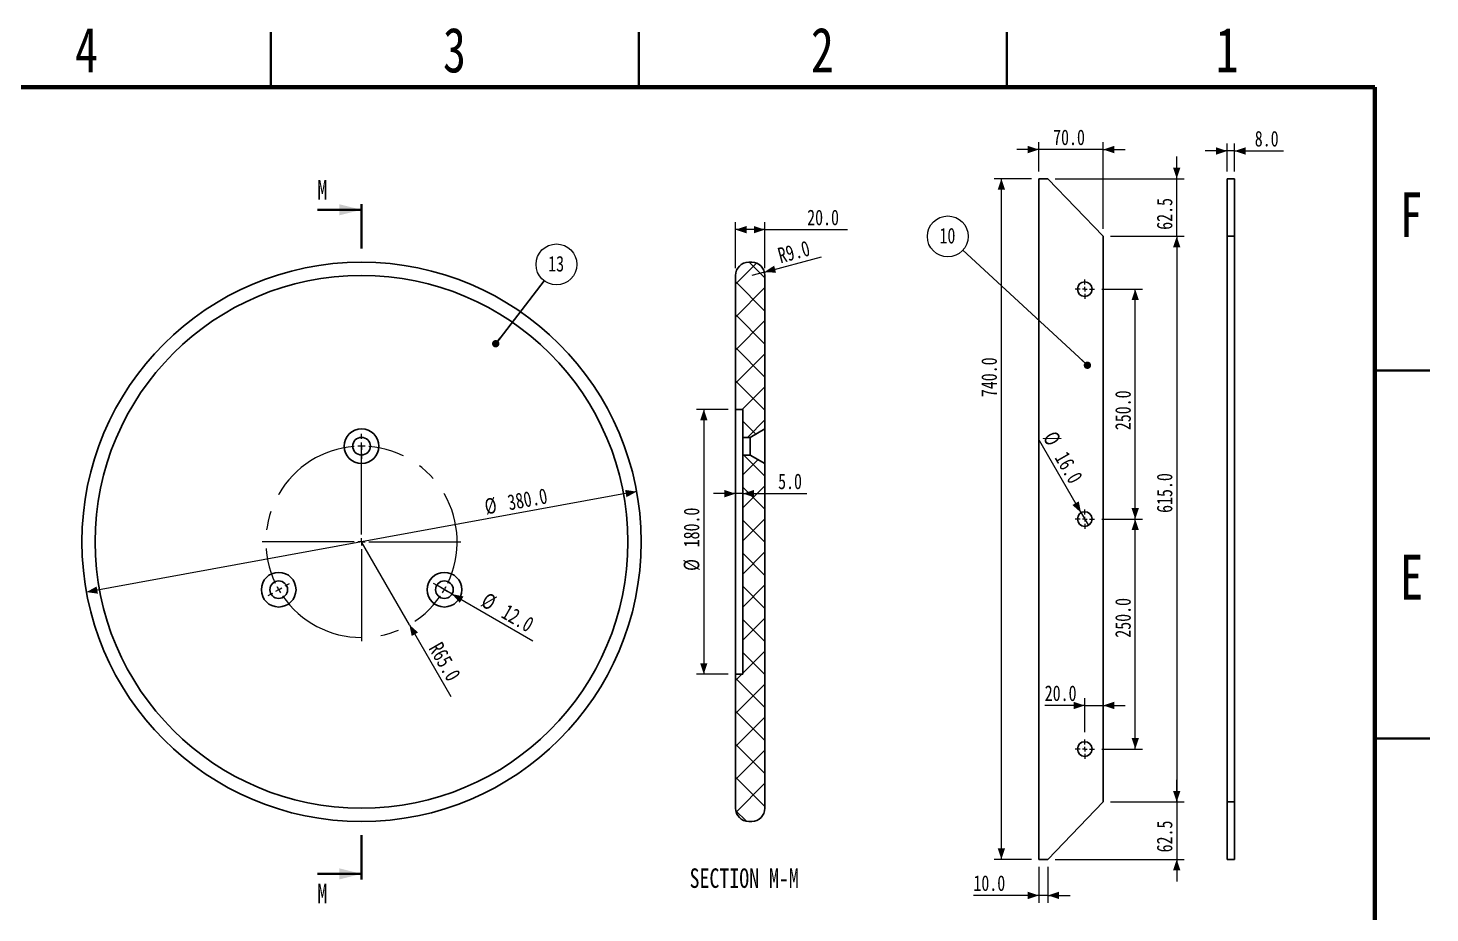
# Paper-space layout 'Sheet13' of a CAD drawing. Header units: millimetres. Extents: x 2 to 418, y 2 to 295.
# Drawn here: x 227 to 417.5, y 174.8 to 295 of the extents above; entities that cross this region are included whole.
import ezdxf

# ---------------------------------------------------------------- set-up
doc = ezdxf.new("R2010")
doc.units = ezdxf.units.MM
doc.linetypes.add('CENTER', pattern=[10.16, 6.35, -1.27, 1.27, -1.27])
doc.linetypes.add('CENTERX2', pattern=[20.32, 12.7, -2.54, 2.54, -2.54])
doc.styles.add('SLDTEXTSTYLE0', font='TXT', dxfattribs={"width": 0.75})
doc.dimstyles.new('SLDDIMSTYLE18', dxfattribs={"dimtxt": 2.116667, "dimasz": 1.5, "dimexe": 0, "dimexo": 0.0625, "dimgap": 0.529167, "dimtad": 1, "dimdec": 1, "dimlfac": 5, "dimrnd": 1e-09, "dimzin": 4, "dimdsep": 46, "dimtxsty": 'SLDTEXTSTYLE0', "dimsah": 1, "dimcen": 0, "dimadec": 0, "dimazin": 1, "dimtfac": 1, "dimtdec": 0, "dimtmove": 0, "dimatfit": 3, "dimfxl": 1, "dimfrac": 2, "dimtolj": 1, "dimtzin": 12, "dimarcsym": 0})
doc.dimstyles.new('SLDDIMSTYLE20', dxfattribs={"dimtxt": 2.116667, "dimasz": 1.5, "dimexe": 0, "dimexo": 0.0625, "dimgap": 0.529167, "dimtad": 1, "dimdec": 1, "dimlfac": 5, "dimrnd": 1e-09, "dimzin": 4, "dimdsep": 46, "dimtxsty": 'SLDTEXTSTYLE0', "dimblk1": 'NONE', "dimsah": 1, "dimcen": 0, "dimadec": 0, "dimazin": 1, "dimtfac": 1, "dimtdec": 0, "dimtmove": 0, "dimatfit": 3, "dimldrblk": 'NONE', "dimfxl": 1, "dimfrac": 2, "dimtolj": 1, "dimtzin": 12, "dimarcsym": 0})
doc.dimstyles.new('SLDDIMSTYLE24', dxfattribs={"dimtxt": 2.116667, "dimasz": 1.5, "dimexe": 0, "dimexo": 0.0625, "dimgap": 0.529167, "dimtad": 1, "dimdec": 1, "dimlfac": 8, "dimrnd": 1e-09, "dimzin": 4, "dimdsep": 46, "dimtxsty": 'SLDTEXTSTYLE0', "dimblk1": 'NONE', "dimsah": 1, "dimcen": 0, "dimadec": 0, "dimazin": 1, "dimtfac": 1, "dimtdec": 0, "dimtmove": 0, "dimatfit": 3, "dimldrblk": 'NONE', "dimfxl": 1, "dimfrac": 2, "dimtolj": 1, "dimtzin": 12, "dimarcsym": 0})
doc.dimstyles.new('SLDDIMSTYLE25', dxfattribs={"dimtxt": 2.116667, "dimasz": 1.5, "dimexe": 0, "dimexo": 0.0625, "dimgap": 0.529167, "dimtad": 1, "dimdec": 1, "dimlfac": 5, "dimrnd": 1e-09, "dimzin": 4, "dimdsep": 46, "dimtxsty": 'SLDTEXTSTYLE0', "dimsah": 1, "dimcen": 0.09, "dimadec": 0, "dimazin": 1, "dimtfac": 1, "dimtdec": 0, "dimtmove": 0, "dimatfit": 0, "dimfxl": 1, "dimfrac": 2, "dimtolj": 1, "dimtzin": 12, "dimarcsym": 0})
doc.dimstyles.new('SLDDIMSTYLE26', dxfattribs={"dimtxt": 2.116667, "dimasz": 1.5, "dimexe": 0, "dimexo": 0.0625, "dimgap": 0.529167, "dimtad": 1, "dimdec": 1, "dimlfac": 5, "dimrnd": 1e-09, "dimzin": 4, "dimdsep": 46, "dimtxsty": 'SLDTEXTSTYLE0', "dimsah": 1, "dimcen": 0.09, "dimadec": 0, "dimazin": 1, "dimtfac": 1, "dimtdec": 0, "dimtofl": 0, "dimtmove": 0, "dimatfit": 3, "dimfxl": 1, "dimfrac": 2, "dimtolj": 1, "dimtzin": 12, "dimarcsym": 0})
doc.dimstyles.new('SLDDIMSTYLE29', dxfattribs={"dimtxt": 2.116667, "dimasz": 1.5, "dimexe": 0, "dimexo": 0.0625, "dimgap": 0.529167, "dimtad": 1, "dimdec": 1, "dimlfac": 8, "dimrnd": 1e-09, "dimzin": 4, "dimdsep": 46, "dimtxsty": 'SLDTEXTSTYLE0', "dimsah": 1, "dimcen": 0.09, "dimadec": 0, "dimazin": 1, "dimtfac": 1, "dimtdec": 0, "dimtofl": 0, "dimtmove": 0, "dimatfit": 3, "dimfxl": 1, "dimfrac": 2, "dimtolj": 1, "dimtzin": 12, "dimarcsym": 0})
doc.dimstyles.new('SLDDIMSTYLE3', dxfattribs={"dimtxt": 0.18, "dimasz": 1, "dimexe": 0, "dimexo": 0.0625, "dimgap": 0, "dimtad": 0, "dimtih": 1, "dimtoh": 1, "dimdec": 0, "dimrnd": 1e-09, "dimzin": 0, "dimdsep": 46, "dimtxsty": 'Standard', "dimblk1": 'DOT', "dimblk2": 'DOT', "dimsah": 1, "dimcen": 0.09, "dimadec": 0, "dimazin": 0, "dimtfac": 1, "dimtdec": 0, "dimtofl": 0, "dimtmove": 0, "dimatfit": 3, "dimldrblk": 'DOT', "dimfxl": 1, "dimfrac": 2, "dimtolj": 1, "dimtzin": 0, "dimarcsym": 0})
doc.dimstyles.new('SLDDIMSTYLE30', dxfattribs={"dimtxt": 2.116667, "dimasz": 1.5, "dimexe": 0, "dimexo": 0.0625, "dimgap": 0.529167, "dimtad": 1, "dimdec": 1, "dimlfac": 8, "dimrnd": 1e-09, "dimzin": 4, "dimdsep": 46, "dimtxsty": 'SLDTEXTSTYLE0', "dimsah": 1, "dimcen": 0.09, "dimadec": 0, "dimazin": 1, "dimtfac": 1, "dimtdec": 0, "dimtmove": 0, "dimatfit": 0, "dimfxl": 1, "dimfrac": 2, "dimtolj": 1, "dimtzin": 12, "dimarcsym": 0})
doc.dimstyles.new('SLDDIMSTYLE63', dxfattribs={"dimtxt": 2.116667, "dimasz": 1.5, "dimexe": 0, "dimexo": 0.0625, "dimgap": 0.529167, "dimtad": 1, "dimdec": 1, "dimlfac": 5, "dimrnd": 1e-09, "dimzin": 4, "dimdsep": 46, "dimtxsty": 'SLDTEXTSTYLE0', "dimsah": 1, "dimcen": 0, "dimadec": 0, "dimazin": 1, "dimtfac": 1, "dimtdec": 0, "dimtofl": 0, "dimtmove": 0, "dimatfit": 3, "dimfxl": 1, "dimfrac": 2, "dimtolj": 1, "dimtzin": 12, "dimarcsym": 0})
doc.dimstyles.new('SLDDIMSTYLE79', dxfattribs={"dimtxt": 2.116667, "dimasz": 1.5, "dimexe": 0, "dimexo": 0.0625, "dimgap": 0.529167, "dimtad": 1, "dimdec": 1, "dimlfac": 8, "dimrnd": 1e-09, "dimzin": 12, "dimdsep": 46, "dimtxsty": 'SLDTEXTSTYLE0', "dimsah": 1, "dimcen": 0.09, "dimadec": 0, "dimazin": 3, "dimtfac": 1, "dimtdec": 0, "dimtmove": 0, "dimatfit": 0, "dimfxl": 1, "dimfrac": 2, "dimtolj": 1, "dimtzin": 12, "dimarcsym": 0})

# ---------------------------------------------------------------- blocks, each defined once
blk = doc.blocks.new('_D_231')
at = {"color": 7, "linetype": 'Continuous', "lineweight": 18}
blk.add_line((309.69, 232.05), (234.93, 218.4), dxfattribs=at)
for points in [[(309.69, 232.05), (308.13, 232.28), (308.31, 231.29)], [(234.93, 218.4), (236.49, 218.18), (236.31, 219.16)]]:
    blk.add_solid(points, dxfattribs=at)
at = {"color": 7, "linetype": 'Continuous', "lineweight": 18, "char_height": 2.117, "attachment_point": 1, "rotation": 10.3505, "style": 'SLDTEXTSTYLE0'}
for s, insert in [('380.0', (292.01, 231.59)), ('%%c', (288.87, 231.02))]:
    blk.add_mtext(s, dxfattribs=dict(at, insert=insert))
blk = doc.blocks.new('_D_232')
at = {"color": 7, "linetype": 'Continuous', "lineweight": 18}
for q in [(272.31, 225.23), (284.43, 204.23)]:
    blk.add_line((278.81, 213.97), q, dxfattribs=at)
blk.add_solid([(278.81, 213.97), (279.13, 212.42), (279.99, 212.92)], dxfattribs=at)
at = {"color": 7, "linetype": 'Continuous', "lineweight": 18, "insert": (283.2, 211.82), "char_height": 2.117, "attachment_point": 1, "rotation": 300, "style": 'SLDTEXTSTYLE0'}
blk.add_mtext('R65.0', dxfattribs=at)
blk = doc.blocks.new('_D_233')
at = {"color": 7, "linetype": 'Continuous', "lineweight": 18}
for q in [(282.53, 219.33), (295.6, 211.78)]:
    blk.add_line((284.61, 218.13), q, dxfattribs=at)
blk.add_solid([(284.61, 218.13), (285.66, 216.94), (286.16, 217.81)], dxfattribs=at)
at = {"color": 7, "linetype": 'Continuous', "lineweight": 18, "char_height": 2.117, "attachment_point": 1, "rotation": 330, "style": 'SLDTEXTSTYLE0'}
for s, insert in [('%%c', (289.44, 218.45)), ('12.0', (292.21, 216.86))]:
    blk.add_mtext(s, dxfattribs=dict(at, insert=insert))
blk = doc.blocks.new('_NONE')
blk = doc.blocks.new('SW_NOTE_173')
at = {"color": 0, "linetype": 'Continuous', "lineweight": 0}
blk.add_circle((1.69, 2.21), 2.78, dxfattribs=at)
at = {"color": 0, "linetype": 'Continuous', "lineweight": 0, "insert": (1.65, 3.37), "char_height": 2.117, "attachment_point": 2, "style": 'SLDTEXTSTYLE0'}
blk.add_mtext('13', dxfattribs=at)
blk = doc.blocks.new('_DOT')
at = {"color": 0, "linetype": 'ByBlock', "lineweight": -2}
blk.add_line((-0.5, 0), (-1, 0), dxfattribs=at)
at = {"color": 0, "linetype": 'ByBlock', "const_width": 0.5}
blk.add_lwpolyline([(-0.25, 0, 1), (0.25, 0, 1)], format="xyb", close=True, dxfattribs=at)
blk = doc.blocks.new('SW_CENTERMARKSYMBOL_30')
at = {"color": 0, "linetype": 'Continuous', "lineweight": 0}
for p, q in [((-11.26, 20.5), (-11.26, 21.2)), ((-11.26, 7.5), (-11.26, 20)), ((-11.26, 19.5), (-11.26, 20)), ((-11.26, 19.5), (-11.26, 19)), ((-11.26, 18.5), (-11.26, 17.8)), ((-12.26, 6.5), (-24.76, 6.5)), ((-11.26, 6.5), (-11.76, 6.5)), ((-11.26, 6.5), (-11.26, 7)), ((-11.26, 6.5), (-11.26, 6)), ((-11.26, 6.5), (-10.76, 6.5)), ((-10.26, 6.5), (2.24, 6.5)), ((-11.26, 5.5), (-11.26, -7)), ((-22.52, 0), (-22.95, -0.25)), ((-22.52, 0), (-22.08, 0.25)), ((-21.65, 0.5), (-21.04, 0.85)), ((-0.87, 0.5), (-1.47, 0.85)), ((0, 0), (-0.43, 0.25)), ((0, 0), (0.43, -0.25)), ((-23.38, -0.5), (-23.99, -0.85)), ((0.87, -0.5), (1.47, -0.85))]:
    blk.add_line(p, q, dxfattribs=at)
at = {"color": 0, "linetype": 'CENTERX2', "lineweight": 0}
for start, end in [(94.4074, 205.5926), (334.4074, 85.5926), (214.4074, 325.5926)]:
    blk.add_arc((-11.26, 6.5), 13, start, end, dxfattribs=at)
at = {"color": 0, "linetype": 'Continuous', "lineweight": 0}
for start, end in [(90, 92.2037), (87.7963, 90), (207.7963, 210), (210, 212.2037), (327.7963, 330), (330, 332.2037)]:
    blk.add_arc((-11.26, 6.5), 13, start, end, dxfattribs=at)
blk = doc.blocks.new('_D_234')
at = {"color": 7, "linetype": 'Continuous', "lineweight": 18}
for p, q in [((323.13, 262.43), (323.13, 268.65)), ((327.13, 262.43), (327.13, 268.65)), ((327.13, 267.65), (323.13, 267.65)), ((327.13, 267.65), (338.34, 267.65))]:
    blk.add_line(p, q, dxfattribs=at)
for points in [[(323.13, 267.65), (324.63, 267.15), (324.63, 268.15)], [(327.13, 267.65), (325.63, 268.15), (325.63, 267.15)]]:
    blk.add_solid(points, dxfattribs=at)
at = {"color": 7, "linetype": 'Continuous', "lineweight": 18, "insert": (332.87, 270.37), "char_height": 2.117, "attachment_point": 1, "style": 'SLDTEXTSTYLE0'}
blk.add_mtext('20.0', dxfattribs=at)
blk = doc.blocks.new('_D_235')
at = {"color": 7, "linetype": 'Continuous', "lineweight": 18}
for q in [(334.83, 263.97), (325.33, 261.43)]:
    blk.add_line((327.06, 261.89), q, dxfattribs=at)
blk.add_solid([(327.06, 261.89), (328.64, 261.8), (328.38, 262.76)], dxfattribs=at)
at = {"color": 7, "linetype": 'Continuous', "lineweight": 18, "insert": (328.7, 265.11), "char_height": 2.117, "attachment_point": 1, "rotation": 15, "style": 'SLDTEXTSTYLE0'}
blk.add_mtext('R9.0', dxfattribs=at)
blk = doc.blocks.new('_D_236')
at = {"color": 7, "linetype": 'Continuous', "lineweight": 18}
for p, q in [((323.13, 231.78), (320.13, 231.78)), ((324.13, 231.78), (323.13, 231.78)), ((324.13, 231.78), (332.83, 231.78))]:
    blk.add_line(p, q, dxfattribs=at)
for points in [[(323.13, 231.78), (321.63, 232.28), (321.63, 231.28)], [(324.13, 231.78), (325.63, 231.28), (325.63, 232.28)]]:
    blk.add_solid(points, dxfattribs=at)
at = {"color": 7, "linetype": 'Continuous', "lineweight": 18, "insert": (328.92, 234.51), "char_height": 2.117, "attachment_point": 1, "style": 'SLDTEXTSTYLE0'}
blk.add_mtext('5.0', dxfattribs=at)
blk = doc.blocks.new('_D_237')
at = {"color": 7, "linetype": 'Continuous', "lineweight": 18}
for p, q in [((322.13, 243.23), (317.82, 243.23)), ((318.82, 243.23), (318.82, 207.23)), ((322.13, 207.23), (317.82, 207.23))]:
    blk.add_line(p, q, dxfattribs=at)
for points in [[(318.82, 243.23), (318.32, 241.73), (319.32, 241.73)], [(318.82, 207.23), (319.32, 208.73), (318.32, 208.73)]]:
    blk.add_solid(points, dxfattribs=at)
at = {"color": 7, "linetype": 'Continuous', "lineweight": 18, "char_height": 2.117, "attachment_point": 1, "rotation": 90, "style": 'SLDTEXTSTYLE0'}
for s, insert in [('180.0', (316.09, 224.48)), ('%%c', (316.09, 221.28))]:
    blk.add_mtext(s, dxfattribs=dict(at, insert=insert))
blk = doc.blocks.new('_D_288')
at = {"color": 7, "linetype": 'Continuous', "lineweight": 18}
for p, q in [((364.34, 278.53), (361.34, 278.53)), ((364.34, 275.57), (364.34, 279.53)), ((373.09, 278.53), (364.34, 278.53)), ((373.09, 267.75), (373.09, 279.53)), ((373.09, 278.53), (376.09, 278.53))]:
    blk.add_line(p, q, dxfattribs=at)
for points in [[(364.34, 278.53), (362.84, 279.03), (362.84, 278.03)], [(373.09, 278.53), (374.59, 278.03), (374.59, 279.03)]]:
    blk.add_solid(points, dxfattribs=at)
at = {"color": 7, "linetype": 'Continuous', "lineweight": 18, "insert": (366.29, 281.26), "char_height": 2.117, "attachment_point": 1, "style": 'SLDTEXTSTYLE0'}
blk.add_mtext('70.0', dxfattribs=at)
blk = doc.blocks.new('_D_289')
at = {"color": 7, "linetype": 'Continuous', "lineweight": 18}
for p, q in [((363.34, 274.57), (358.26, 274.57)), ((359.26, 182.07), (359.26, 274.57)), ((363.34, 182.07), (358.26, 182.07))]:
    blk.add_line(p, q, dxfattribs=at)
for points in [[(359.26, 274.57), (358.76, 273.07), (359.76, 273.07)], [(359.26, 182.07), (359.76, 183.57), (358.76, 183.57)]]:
    blk.add_solid(points, dxfattribs=at)
at = {"color": 7, "linetype": 'Continuous', "lineweight": 18, "insert": (356.53, 244.89), "char_height": 2.117, "attachment_point": 1, "rotation": 90, "style": 'SLDTEXTSTYLE0'}
blk.add_mtext('740.0', dxfattribs=at)
blk = doc.blocks.new('_D_290')
at = {"color": 7, "linetype": 'Continuous', "lineweight": 18}
for p, q in [((374.09, 266.75), (384.09, 266.75)), ((383.09, 266.75), (383.09, 189.88)), ((374.09, 189.88), (384.09, 189.88))]:
    blk.add_line(p, q, dxfattribs=at)
for points in [[(383.09, 266.75), (382.59, 265.25), (383.59, 265.25)], [(383.09, 189.88), (383.59, 191.38), (382.59, 191.38)]]:
    blk.add_solid(points, dxfattribs=at)
at = {"color": 7, "linetype": 'Continuous', "lineweight": 18, "insert": (380.37, 229.16), "char_height": 2.117, "attachment_point": 1, "rotation": 90, "style": 'SLDTEXTSTYLE0'}
blk.add_mtext('615.0', dxfattribs=at)
blk = doc.blocks.new('_D_291')
at = {"color": 7, "linetype": 'Continuous', "lineweight": 18}
for p, q in [((372.91, 228.32), (378.45, 228.32)), ((377.45, 197.07), (377.45, 228.32)), ((372.91, 197.07), (378.45, 197.07))]:
    blk.add_line(p, q, dxfattribs=at)
for points in [[(377.45, 228.32), (376.95, 226.82), (377.95, 226.82)], [(377.45, 197.07), (377.95, 198.57), (376.95, 198.57)]]:
    blk.add_solid(points, dxfattribs=at)
at = {"color": 7, "linetype": 'Continuous', "lineweight": 18, "insert": (374.72, 212.2), "char_height": 2.117, "attachment_point": 1, "rotation": 90, "style": 'SLDTEXTSTYLE0'}
blk.add_mtext('250.0', dxfattribs=at)
blk = doc.blocks.new('_D_292')
at = {"color": 7, "linetype": 'Continuous', "lineweight": 18}
for p, q in [((372.91, 259.57), (378.45, 259.57)), ((377.45, 228.32), (377.45, 259.57)), ((372.91, 228.32), (378.45, 228.32))]:
    blk.add_line(p, q, dxfattribs=at)
for points in [[(377.45, 259.57), (376.95, 258.07), (377.95, 258.07)], [(377.45, 228.32), (377.95, 229.82), (376.95, 229.82)]]:
    blk.add_solid(points, dxfattribs=at)
at = {"color": 7, "linetype": 'Continuous', "lineweight": 18, "insert": (374.72, 240.4), "char_height": 2.117, "attachment_point": 1, "rotation": 90, "style": 'SLDTEXTSTYLE0'}
blk.add_mtext('250.0', dxfattribs=at)
blk = doc.blocks.new('_D_293')
at = {"color": 7, "linetype": 'Continuous', "lineweight": 18}
for q in [(364.34, 239.15), (371.09, 227.45)]:
    blk.add_line((370.09, 229.18), q, dxfattribs=at)
blk.add_solid([(370.09, 229.18), (369.78, 230.73), (368.91, 230.23)], dxfattribs=at)
at = {"color": 7, "linetype": 'Continuous', "lineweight": 18, "char_height": 2.117, "attachment_point": 1, "rotation": 300, "style": 'SLDTEXTSTYLE0'}
for s, insert in [('%%c', (366.67, 240.5)), ('16.0', (368.27, 237.73))]:
    blk.add_mtext(s, dxfattribs=dict(at, insert=insert))
blk = doc.blocks.new('_D_294')
at = {"color": 7, "linetype": 'Continuous', "lineweight": 18}
for p, q in [((370.59, 199.38), (370.59, 203.99)), ((370.59, 202.99), (365.15, 202.99)), ((370.59, 202.99), (373.09, 202.99)), ((373.09, 202.99), (376.09, 202.99))]:
    blk.add_line(p, q, dxfattribs=at)
for points in [[(370.59, 202.99), (369.09, 203.49), (369.09, 202.49)], [(373.09, 202.99), (374.59, 202.49), (374.59, 203.49)]]:
    blk.add_solid(points, dxfattribs=at)
at = {"color": 7, "linetype": 'Continuous', "lineweight": 18, "insert": (365.15, 205.72), "char_height": 2.117, "attachment_point": 1, "style": 'SLDTEXTSTYLE0'}
blk.add_mtext('20.0', dxfattribs=at)
blk = doc.blocks.new('_D_295')
at = {"color": 7, "linetype": 'Continuous', "lineweight": 18}
for p, q in [((383.09, 189.88), (383.09, 192.88)), ((374.09, 189.88), (384.09, 189.88)), ((383.09, 189.88), (383.09, 182.07)), ((366.59, 182.07), (384.09, 182.07)), ((383.09, 182.07), (383.09, 179.07))]:
    blk.add_line(p, q, dxfattribs=at)
for points in [[(383.09, 189.88), (383.59, 191.38), (382.59, 191.38)], [(383.09, 182.07), (382.59, 180.57), (383.59, 180.57)]]:
    blk.add_solid(points, dxfattribs=at)
at = {"color": 7, "linetype": 'Continuous', "lineweight": 18, "insert": (380.37, 183.03), "char_height": 2.117, "attachment_point": 1, "rotation": 90, "style": 'SLDTEXTSTYLE0'}
blk.add_mtext('62.5', dxfattribs=at)
blk = doc.blocks.new('_D_296')
at = {"color": 7, "linetype": 'Continuous', "lineweight": 18}
for p, q in [((383.09, 274.57), (383.09, 277.57)), ((366.59, 274.57), (384.09, 274.57)), ((383.09, 266.75), (383.09, 274.57)), ((374.09, 266.75), (384.09, 266.75)), ((383.09, 266.75), (383.09, 263.75))]:
    blk.add_line(p, q, dxfattribs=at)
for points in [[(383.09, 274.57), (383.59, 276.07), (382.59, 276.07)], [(383.09, 266.75), (382.59, 265.25), (383.59, 265.25)]]:
    blk.add_solid(points, dxfattribs=at)
at = {"color": 7, "linetype": 'Continuous', "lineweight": 18, "insert": (380.37, 267.63), "char_height": 2.117, "attachment_point": 1, "rotation": 90, "style": 'SLDTEXTSTYLE0'}
blk.add_mtext('62.5', dxfattribs=at)
blk = doc.blocks.new('_D_297')
at = {"color": 7, "linetype": 'Continuous', "lineweight": 18}
for p, q in [((364.34, 181.07), (364.34, 176.18)), ((365.59, 181.07), (365.59, 176.18)), ((364.34, 177.18), (355.46, 177.18)), ((365.59, 177.18), (364.34, 177.18)), ((365.59, 177.18), (368.59, 177.18))]:
    blk.add_line(p, q, dxfattribs=at)
for points in [[(364.34, 177.18), (362.84, 177.68), (362.84, 176.68)], [(365.59, 177.18), (367.09, 176.68), (367.09, 177.68)]]:
    blk.add_solid(points, dxfattribs=at)
at = {"color": 7, "linetype": 'Continuous', "lineweight": 18, "insert": (355.46, 179.91), "char_height": 2.117, "attachment_point": 1, "style": 'SLDTEXTSTYLE0'}
blk.add_mtext('10.0', dxfattribs=at)
blk = doc.blocks.new('SW_NOTE_181')
at = {"color": 0, "linetype": 'Continuous', "lineweight": 0}
blk.add_circle((-2.04, 1.89), 2.78, dxfattribs=at)
at = {"color": 0, "linetype": 'Continuous', "lineweight": 0, "insert": (-2.09, 3.05), "char_height": 2.117, "attachment_point": 2, "style": 'SLDTEXTSTYLE0'}
blk.add_mtext('10', dxfattribs=at)
blk = doc.blocks.new('SW_CENTERMARKSYMBOL_39')
at = {"color": 0, "linetype": 'Continuous', "lineweight": 0}
for p, q in [((-0.625, 0), (-1.3125, 0)), ((0, 0), (-0.3125, 0)), ((0, 0.625), (0, 1.3125)), ((0, 0), (0, 0.3125)), ((0, 0), (0, -0.3125)), ((0, 0), (0.3125, 0)), ((0.625, 0), (1.3125, 0)), ((0, -0.625), (0, -1.3125))]:
    blk.add_line(p, q, dxfattribs=at)
blk = doc.blocks.new('SW_CENTERMARKSYMBOL_40')
at = {"color": 0, "linetype": 'Continuous', "lineweight": 0}
for p, q in [((-0.625, 0), (-1.3125, 0)), ((0, 0), (-0.3125, 0)), ((0, 0.625), (0, 1.3125)), ((0, 0), (0, 0.3125)), ((0, 0), (0, -0.3125)), ((0, 0), (0.3125, 0)), ((0.625, 0), (1.3125, 0)), ((0, -0.625), (0, -1.3125))]:
    blk.add_line(p, q, dxfattribs=at)
blk = doc.blocks.new('SW_CENTERMARKSYMBOL_41')
at = {"color": 0, "linetype": 'Continuous', "lineweight": 0}
for p, q in [((-0.625, 0), (-1.3125, 0)), ((0, 0), (-0.3125, 0)), ((0, 0.625), (0, 1.3125)), ((0, 0), (0, 0.3125)), ((0, 0), (0, -0.3125)), ((0, 0), (0.3125, 0)), ((0.625, 0), (1.3125, 0)), ((0, -0.625), (0, -1.3125))]:
    blk.add_line(p, q, dxfattribs=at)
blk = doc.blocks.new('_D_298')
at = {"color": 7, "linetype": 'Continuous', "lineweight": 18}
for p, q in [((389.94, 278.34), (386.94, 278.34)), ((389.94, 275.57), (389.94, 279.34)), ((390.94, 278.34), (389.94, 278.34)), ((390.94, 275.57), (390.94, 279.34)), ((390.94, 278.34), (397.59, 278.34))]:
    blk.add_line(p, q, dxfattribs=at)
for points in [[(389.94, 278.34), (388.44, 278.84), (388.44, 277.84)], [(390.94, 278.34), (392.44, 277.84), (392.44, 278.84)]]:
    blk.add_solid(points, dxfattribs=at)
at = {"color": 7, "linetype": 'Continuous', "lineweight": 18, "insert": (393.69, 281.07), "char_height": 2.117, "attachment_point": 1, "style": 'SLDTEXTSTYLE0'}
blk.add_mtext('8.0', dxfattribs=at)

psp = doc.layouts.new('Sheet13')

# ---------------------------------------------------------------- hatches: boundary and pattern name
at = {"linetype": 'Continuous', "lineweight": 18}
h = psp.add_hatch(dxfattribs=at)
h.set_pattern_fill('ANSI37', style=0)
edge = h.paths.add_edge_path(flags=0)
edge.add_line((327.126211, 240.580986), (327.126211, 261.426286))
edge.add_arc((325.326211, 261.426286), 1.8, 0, 90)
edge.add_line((325.326211, 263.226286), (324.926211, 263.226286))
edge.add_arc((324.926211, 261.426286), 1.8, 90, 180)
edge.add_line((323.126211, 261.426286), (323.126211, 243.226286))
edge.add_line((323.126211, 243.226286), (324.126211, 243.226286))
edge.add_line((324.126211, 243.226286), (324.126211, 239.426286))
edge.add_line((324.126211, 239.426286), (325.126211, 239.426286))
edge.add_line((325.126211, 239.426286), (327.126211, 240.580986))
h = psp.add_hatch(dxfattribs=at)
h.set_pattern_fill('ANSI37', style=0)
edge = h.paths.add_edge_path(flags=0)
edge.add_line((327.126211, 189.026286), (327.126211, 235.871585))
edge.add_line((327.126211, 235.871585), (325.126211, 237.026286))
edge.add_line((325.126211, 237.026286), (324.126211, 237.026286))
edge.add_line((324.126211, 237.026286), (324.126211, 207.226286))
edge.add_line((324.126211, 207.226286), (323.126211, 207.226286))
edge.add_line((323.126211, 207.226286), (323.126211, 189.026286))
edge.add_arc((324.926211, 189.026286), 1.8, 180, 270)
edge.add_line((324.926211, 187.226286), (325.326211, 187.226286))
edge.add_arc((325.326211, 189.026286), 1.8, 270, 360)

# ---------------------------------------------------------------- linework, layer by layer
at = {"color": 7, "linetype": 'Continuous', "lineweight": 35}
for p, q in [((260, 287), (260, 294.5)), ((310, 287), (310, 294.5)), ((360, 287), (360, 294.5)), ((266.31033, 270.346286), (272.31033, 270.346286)), ((410, 248.5), (417.5, 248.5)), ((410, 198.5), (417.5, 198.5)), ((266.31033, 180.106286), (272.31033, 180.106286))]:
    psp.add_line(p, q, dxfattribs=at)
at = {"color": 7, "linetype": 'Continuous', "lineweight": 70}
for p, q in [((10, 287), (410, 287)), ((410, 287), (410, 10))]:
    psp.add_line(p, q, dxfattribs=at)
at = {"color": 7, "linetype": 'Continuous', "lineweight": 25}
for p, q in [((364.344464, 182.065969), (364.344464, 274.565969)), ((364.344464, 274.565969), (365.594464, 274.565969)), ((365.594464, 274.565969), (373.094464, 266.753469)), ((390.940643, 274.565969), (389.940643, 274.565969)), ((389.940643, 274.565969), (389.940643, 266.753469)), ((390.940643, 274.565969), (390.940643, 266.753469)), ((373.094464, 266.753469), (373.094464, 189.878469)), ((390.940643, 266.753469), (389.940643, 266.753469)), ((389.940643, 266.753469), (389.940643, 189.878469)), ((390.940643, 266.753469), (390.940643, 189.878469)), ((324.926211, 263.226286), (325.326211, 263.226286)), ((323.126211, 243.226286), (323.126211, 261.426286)), ((327.126211, 261.426286), (327.126211, 240.580986)), ((324.126211, 243.226286), (323.126211, 243.226286)), ((323.126211, 243.226286), (323.126211, 207.226286)), ((324.126211, 243.226286), (324.126211, 239.426286)), ((325.126211, 239.426286), (327.126211, 240.580986)), ((327.126211, 240.580986), (327.126211, 235.871585)), ((325.126211, 239.426286), (324.126211, 239.426286)), ((324.126211, 239.426286), (324.126211, 237.026286)), ((325.126211, 237.026286), (325.126211, 239.426286)), ((324.126211, 237.026286), (324.126211, 207.226286)), ((324.126211, 237.026286), (325.126211, 237.026286)), ((327.126211, 235.871585), (325.126211, 237.026286)), ((327.126211, 235.871585), (327.126211, 189.026286)), ((323.126211, 207.226286), (324.126211, 207.226286)), ((323.126211, 189.026286), (323.126211, 207.226286)), ((373.094464, 189.878469), (365.594464, 182.065969)), ((390.940643, 189.878469), (389.940643, 189.878469)), ((389.940643, 189.878469), (389.940643, 182.065969)), ((390.940643, 189.878469), (390.940643, 182.065969)), ((325.326211, 187.226286), (324.926211, 187.226286)), ((365.594464, 182.065969), (364.344464, 182.065969)), ((390.940643, 182.065969), (389.940643, 182.065969))]:
    psp.add_line(p, q, dxfattribs=at)
at = {"color": 7, "linetype": 'CENTER', "lineweight": 35}
for p, q in [((272.31033, 265.096286), (272.31033, 271.096286)), ((272.31033, 179.356286), (272.31033, 185.359286))]:
    psp.add_line(p, q, dxfattribs=at)
at = {"color": 7, "linetype": 'Continuous', "lineweight": 25}
for centre, radius in [((272.31033, 225.226286), 38), ((272.31033, 225.226286), 36.2), ((370.594464, 259.565969), 1), ((272.31033, 238.226286), 2.354701), ((272.31033, 238.226286), 1.2), ((370.594464, 228.315969), 1), ((261.051999, 218.726286), 2.354701), ((283.56866, 218.726286), 2.354701), ((261.051999, 218.726286), 1.2), ((283.56866, 218.726286), 1.2), ((370.594464, 197.065969), 1)]:
    psp.add_circle(centre, radius, dxfattribs=at)
for centre, start, end in [((324.926211, 261.426286), 90, 180), ((325.326211, 261.426286), 0, 90), ((324.926211, 189.026286), 180, 270), ((325.326211, 189.026286), 270, 360)]:
    psp.add_arc(centre, 1.8, start, end, dxfattribs=at)
at = {"color": 7, "linetype": 'Continuous', "lineweight": 35}
for points in [[(272.31033, 270.346286), (269.31033, 271.096286), (269.31033, 269.596286)], [(272.31033, 180.106286), (269.31033, 180.856286), (269.31033, 179.356286)]]:
    psp.add_solid(points, dxfattribs=at)

# ---------------------------------------------------------------- block references
at = {"color": 7, "linetype": 'Continuous', "lineweight": 0}
for name, p in [('SW_NOTE_181', (354.019282, 264.841409)), ('SW_NOTE_173', (297.108728, 260.711671)), ('SW_CENTERMARKSYMBOL_40', (370.594464, 259.565969)), ('SW_CENTERMARKSYMBOL_30', (283.56866, 218.726286)), ('SW_CENTERMARKSYMBOL_39', (370.594464, 228.315969)), ('SW_CENTERMARKSYMBOL_41', (370.594464, 197.065969))]:
    psp.add_blockref(name, p, dxfattribs=at)

# ---------------------------------------------------------------- texts
at = {"color": 7, "linetype": 'Continuous', "lineweight": 0, "attachment_point": 2, "style": 'SLDTEXTSTYLE0'}
for s, insert, char_height in [('4', (234.938617, 295.11369), 6.096), ('3', (284.938617, 295.11369), 6.096), ('2', (334.938617, 295.11369), 6.096), ('1', (389.938617, 295.11369), 6.096), ('F', (414.9365, 272.72569), 6.096), ('E', (415.010583, 223.47569), 6.096), ('SECTION M-M', (324.31358, 180.850108), 2.64583333)]:
    psp.add_mtext(s, dxfattribs=dict(at, insert=insert, char_height=char_height))
at = {"color": 7, "linetype": 'Continuous', "char_height": 2.645833, "attachment_point": 1, "style": 'SLDTEXTSTYLE0'}
for insert in [(266.31033, 274.385783), (266.31033, 178.761133)]:
    psp.add_mtext('M', dxfattribs=dict(at, insert=insert))

# ---------------------------------------------------------------- dimensions: what is measured, and where the dimension line sits
at = {"color": 7, "linetype": 'Continuous', "lineweight": 18}
for base, p1, p2, dimstyle, picture, middle in [((364.344464, 278.527422), (373.094464, 266.753469), (364.344464, 274.565969), 'SLDDIMSTYLE30', '_D_288', (369.029055, 278.527422)), ((389.940643, 278.343723), (390.940643, 274.565969), (389.940643, 274.565969), 'SLDDIMSTYLE30', '_D_298', (395.640754, 278.343723)), ((323.126211, 267.645033), (327.126211, 261.426286), (323.126211, 261.426286), 'SLDDIMSTYLE26', '_D_234', (335.60468, 267.645033)), ((323.126211, 231.781845), (324.126211, 237.026286), (323.126211, 243.226286), 'SLDDIMSTYLE25', '_D_236', (330.871129, 231.781845)), ((373.094464, 202.993605), (370.594464, 198.378469), (373.094464, 189.878469), 'SLDDIMSTYLE30', '_D_294', (367.885063, 202.993605)), ((364.344464, 177.181185), (365.594464, 182.065969), (364.344464, 182.065969), 'SLDDIMSTYLE30', '_D_297', (358.191866, 177.181185))]:
    dim = psp.add_linear_dim(base=base, p1=p1, p2=p2, dimstyle=dimstyle, dxfattribs=at)
    dim.commit()
    dim.dimension.update_dxf_attribs({"geometry": picture, "text_midpoint": middle, "dimtype": 160})
for base, p1, p2, dimstyle, picture, middle in [((383.094464, 274.565969), (373.094464, 266.753469), (365.594464, 274.565969), 'SLDDIMSTYLE79', '_D_296', (383.094464, 270.362766)), ((359.259572, 274.565969), (364.344464, 182.065969), (364.344464, 274.565969), 'SLDDIMSTYLE29', '_D_289', (359.259572, 248.404848)), ((383.094464, 189.878469), (373.094464, 266.753469), (373.094464, 189.878469), 'SLDDIMSTYLE29', '_D_290', (383.094464, 232.677389)), ((377.445399, 259.565969), (371.906964, 228.315969), (371.906964, 259.565969), 'SLDDIMSTYLE29', '_D_292', (377.445399, 243.917737)), ((377.445399, 228.315969), (371.906964, 197.065969), (371.906964, 228.315969), 'SLDDIMSTYLE29', '_D_291', (377.445399, 215.718758)), ((383.094464, 182.065969), (373.094464, 189.878469), (365.594464, 182.065969), 'SLDDIMSTYLE79', '_D_295', (383.094464, 185.767029))]:
    dim = psp.add_linear_dim(base=base, p1=p1, p2=p2, angle=90, dimstyle=dimstyle, dxfattribs=at)
    dim.commit()
    dim.dimension.update_dxf_attribs({"geometry": picture, "text_midpoint": middle, "dimtype": 160})
for center, mpoint, picture, middle in [((325.326211, 261.426286), (327.064878, 261.89216), '_D_235', (332.292796, 263.292984)), ((272.31033, 225.226286), (278.81033, 213.967955), '_D_232', (282.668777, 207.284955))]:
    dim = psp.add_radius_dim(center=center, mpoint=mpoint, dimstyle='SLDDIMSTYLE63', dxfattribs=at)
    dim.commit()
    dim.dimension.update_dxf_attribs({"geometry": picture, "text_midpoint": middle, "dimtype": 164})
dim = psp.add_linear_dim(base=(318.815402, 207.226286), p1=(323.126211, 243.226286), p2=(323.126211, 207.226286), angle=90, text='%%c<>', dimstyle='SLDDIMSTYLE26', dxfattribs=at)
dim.commit()
dim.dimension.update_dxf_attribs({"geometry": '_D_237', "text_midpoint": (318.815402, 226.398532), "dimtype": 160})
for p1, p2, dimstyle, picture, middle in [((371.094464, 227.449943), (370.094464, 229.181994), 'SLDDIMSTYLE24', '_D_293', (366.420817, 235.544966)), ((309.691956, 232.053729), (234.928703, 218.398842), 'SLDDIMSTYLE18', '_D_231', (294.452537, 229.270384)), ((282.529429, 219.326286), (284.60789, 218.126286), 'SLDDIMSTYLE20', '_D_233', (291.975977, 213.872335))]:
    dim = psp.add_diameter_dim_2p(p1=p1, p2=p2, dimstyle=dimstyle, dxfattribs=at)
    dim.commit()
    dim.dimension.update_dxf_attribs({"geometry": picture, "text_midpoint": middle, "dimtype": 163})

# ---------------------------------------------------------------- leaders
at = {"color": 7, "linetype": 'Continuous', "lineweight": 0}
for points in [[(370.948829, 249.22379), (354.019282, 264.841409)], [(290.546551, 252.151142), (297.108728, 260.711671)]]:
    psp.add_leader(points, dimstyle='SLDDIMSTYLE3', dxfattribs=at)

doc.saveas('drawing.dxf')
